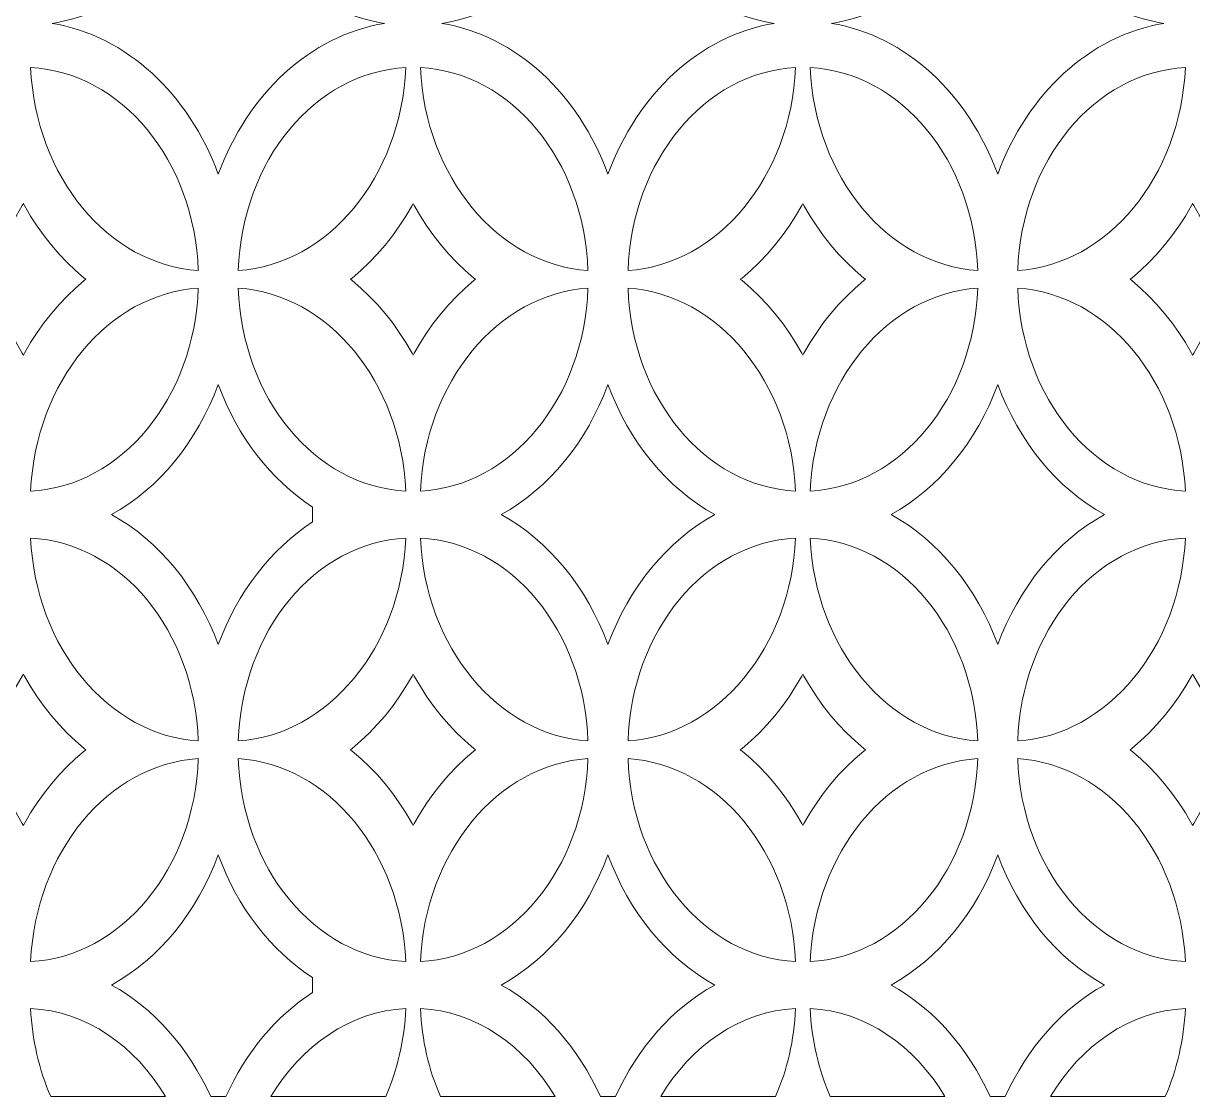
# Model space of a CAD drawing. Header units: millimetres. Extents: x -1200 to 1200, y -590 to 590.
# Drawn here: x -31 to 612, y -590 to 0 of the extents above; entities that cross this region are included whole.
import ezdxf

# ---------------------------------------------------------------- set-up
doc = ezdxf.new("R2010")
doc.units = ezdxf.units.MM
doc.header["$MEASUREMENT"] = 0
doc.layers.add('Layer 1', color=7, linetype='Continuous')

msp = doc.modelspace()

# ---------------------------------------------------------------- linework, layer by layer
at = {"layer": 'Layer 1', "color": 250, "lineweight": 20}
for points, knots in [([(76.4762, 82.8927), (92.7131, 38.8573), (126.9212, 6.6528), (167.8166, -0.0266), (126.9212, -6.706), (92.7088, -38.9105), (76.4762, -82.9459), (60.2478, -38.9105), (26.0312, -6.706), (-14.8599, -0.0266), (26.0312, 6.6528), (60.2478, 38.8573), (76.4762, 82.8927)], [0, 0, 0, 0, 0.25, 0.25, 0.25, 0.5, 0.5, 0.5, 0.75, 0.75, 0.75, 1, 1, 1, 1]), ([(290.7869, 82.8927), (307.0237, 38.8573), (341.2318, 6.6528), (382.1272, -0.0266), (341.2318, -6.706), (307.0194, -38.9105), (290.7869, -82.9459), (274.5584, -38.9105), (240.3419, -6.706), (199.4507, -0.0266), (240.3419, 6.6528), (274.5584, 38.8573), (290.7869, 82.8927)], [0, 0, 0, 0, 0.25, 0.25, 0.25, 0.5, 0.5, 0.5, 0.75, 0.75, 0.75, 1, 1, 1, 1]), ([(505.106, 82.8927), (521.3386, 38.8573), (555.5552, 6.6528), (596.4421, -0.0266), (555.551, -6.706), (521.3386, -38.9105), (505.106, -82.9459), (488.8733, -38.9105), (454.661, -6.706), (413.7698, -0.0266), (454.661, 6.6528), (488.8733, 38.8573), (505.106, 82.8927)], [0, 0, 0, 0, 0.25, 0.25, 0.25, 0.5, 0.5, 0.5, 0.75, 0.75, 0.75, 1, 1, 1, 1]), ([(-26.6909, -24.3336), (23.2749, -26.8009), (63.4239, -75.3993), (65.4679, -135.8957), (15.8201, -132.5922), (-23.9643, -84.4325), (-26.6909, -24.3336)], [0, 0, 0, 0, 0.5, 0.5, 0.5, 1, 1, 1, 1]), ([(179.6391, -24.3336), (176.9125, -84.4325), (137.1281, -132.5922), (87.4845, -135.8957), (89.5242, -75.3993), (129.6733, -26.8009), (179.6391, -24.3336)], [0, 0, 0, 0, 0.5, 0.5, 0.5, 1, 1, 1, 1]), ([(187.6282, -24.3336), (237.5898, -26.8009), (277.7388, -75.3993), (279.7785, -135.8957), (230.1307, -132.5922), (190.3421, -84.4325), (187.6282, -24.3336)], [0, 0, 0, 0, 0.5, 0.5, 0.5, 1, 1, 1, 1]), ([(301.8037, -135.8957), (303.8391, -75.3993), (343.9924, -26.8009), (393.954, -24.3336), (391.2401, -84.4325), (351.4472, -132.5922), (301.8037, -135.8957)], [0, 0, 0, 0, 0.5, 0.5, 0.5, 1, 1, 1, 1]), ([(401.943, -24.3336), (451.9046, -26.8009), (492.0537, -75.3993), (494.0976, -135.8957), (444.4498, -132.5922), (404.6612, -84.4325), (401.943, -24.3336)], [0, 0, 0, 0, 0.5, 0.5, 0.5, 1, 1, 1, 1]), ([(516.1186, -135.8957), (518.1582, -75.3993), (558.3073, -26.8009), (608.2773, -24.3336), (605.5549, -84.4325), (565.7663, -132.5922), (516.1186, -135.8957)], [0, 0, 0, 0, 0.5, 0.5, 0.5, 1, 1, 1, 1]), ([(2.7805, -139.9994), (2.7805, -139.9994), (3.7049, -140.7221), (3.7049, -140.7221), (3.7049, -140.7221), (2.7805, -141.4395), (2.7805, -141.4395), (2.7805, -141.4395), (-1.9901, -145.5483), (-1.9901, -145.5483), (-1.9901, -145.5483), (-6.5867, -149.9256), (-6.5867, -149.9256), (-6.5867, -149.9256), (-11.0053, -154.5557), (-11.0053, -154.5557), (-11.0053, -154.5557), (-15.2289, -159.4285), (-15.2289, -159.4285), (-15.2289, -159.4285), (-19.2574, -164.5438), (-19.2574, -164.5438), (-19.2574, -164.5438), (-23.078, -169.8914), (-23.078, -169.8914), (-23.078, -169.8914), (-26.6909, -175.4507), (-26.6909, -175.4507), (-26.6909, -175.4507), (-30.0876, -181.2319), (-30.0876, -181.2319), (-30.0876, -181.2319), (-30.6812, -182.3572), (-30.6812, -182.3572), (-30.6812, -182.3572), (-31.2749, -181.2319), (-31.2749, -181.2319), (-31.2749, -181.2319), (-34.6715, -175.4507), (-34.6715, -175.4507), (-34.6715, -175.4507), (-38.2802, -169.8914), (-38.2802, -169.8914), (-38.2802, -169.8914), (-42.1051, -164.5438), (-42.1051, -164.5438), (-42.1051, -164.5438), (-46.1336, -159.4285), (-46.1336, -159.4285), (-46.1336, -159.4285), (-50.3614, -154.5505), (-50.3614, -154.5505), (-50.3614, -154.5505), (-54.7757, -149.9256), (-54.7757, -149.9256), (-54.7757, -149.9256), (-59.3725, -145.5483), (-59.3725, -145.5483), (-59.3725, -145.5483), (-64.1473, -141.4395), (-64.1473, -141.4395), (-64.1473, -141.4395), (-65.0717, -140.7221), (-65.0717, -140.7221), (-65.0717, -140.7221), (-64.1473, -139.9994), (-64.1473, -139.9994), (-64.1473, -139.9994), (-59.3725, -135.8957), (-59.3725, -135.8957), (-59.3725, -135.8957), (-54.7757, -131.5237), (-54.7757, -131.5237), (-54.7757, -131.5237), (-50.3614, -126.8987), (-50.3614, -126.8987), (-50.3614, -126.8987), (-46.1336, -122.0156), (-46.1336, -122.0156), (-46.1336, -122.0156), (-42.1051, -116.8951), (-42.1051, -116.8951), (-42.1051, -116.8951), (-38.2802, -111.5526), (-38.2802, -111.5526), (-38.2802, -111.5526), (-34.6715, -105.9882), (-34.6715, -105.9882), (-34.6715, -105.9882), (-31.2749, -100.2122), (-31.2749, -100.2122), (-31.2749, -100.2122), (-30.6812, -99.0972), (-30.6812, -99.0972), (-30.6812, -99.0972), (-30.0876, -100.2122), (-30.0876, -100.2122), (-30.0876, -100.2122), (-26.6909, -105.9882), (-26.6909, -105.9882), (-26.6909, -105.9882), (-23.0823, -111.5526), (-23.0823, -111.5526), (-23.0823, -111.5526), (-19.2574, -116.9003), (-19.2574, -116.9003), (-19.2574, -116.9003), (-15.2289, -122.0156), (-15.2289, -122.0156), (-15.2289, -122.0156), (-11.0053, -126.8936), (-11.0053, -126.8936), (-11.0053, -126.8936), (-6.5867, -131.5237), (-6.5867, -131.5237), (-6.5867, -131.5237), (-1.9901, -135.8957), (-1.9901, -135.8957), (-1.9901, -135.8957), (2.7805, -139.9994), (2.7805, -139.9994)], [0, 0, 0, 0, 0.025, 0.025, 0.025, 0.05, 0.05, 0.05, 0.075, 0.075, 0.075, 0.1, 0.1, 0.1, 0.125, 0.125, 0.125, 0.15, 0.15, 0.15, 0.175, 0.175, 0.175, 0.2, 0.2, 0.2, 0.225, 0.225, 0.225, 0.25, 0.25, 0.25, 0.275, 0.275, 0.275, 0.3, 0.3, 0.3, 0.325, 0.325, 0.325, 0.35, 0.35, 0.35, 0.375, 0.375, 0.375, 0.4, 0.4, 0.4, 0.425, 0.425, 0.425, 0.45, 0.45, 0.45, 0.475, 0.475, 0.475, 0.5, 0.5, 0.5, 0.525, 0.525, 0.525, 0.55, 0.55, 0.55, 0.575, 0.575, 0.575, 0.6, 0.6, 0.6, 0.625, 0.625, 0.625, 0.65, 0.65, 0.65, 0.675, 0.675, 0.675, 0.7, 0.7, 0.7, 0.725, 0.725, 0.725, 0.75, 0.75, 0.75, 0.775, 0.775, 0.775, 0.8, 0.8, 0.8, 0.825, 0.825, 0.825, 0.85, 0.85, 0.85, 0.875, 0.875, 0.875, 0.9, 0.9, 0.9, 0.925, 0.925, 0.925, 0.95, 0.95, 0.95, 0.975, 0.975, 0.975, 1, 1, 1, 1]), ([(217.0954, -139.9994), (217.0954, -139.9994), (218.0156, -140.7221), (218.0156, -140.7221), (218.0156, -140.7221), (217.0954, -141.4395), (217.0954, -141.4395), (217.0954, -141.4395), (212.3206, -145.5483), (212.3206, -145.5483), (212.3206, -145.5483), (207.7197, -149.9256), (207.7197, -149.9256), (207.7197, -149.9256), (203.3096, -154.5557), (203.3096, -154.5557), (203.3096, -154.5557), (199.0818, -159.4285), (199.0818, -159.4285), (199.0818, -159.4285), (195.0533, -164.5438), (195.0533, -164.5438), (195.0533, -164.5438), (191.2284, -169.8914), (191.2284, -169.8914), (191.2284, -169.8914), (187.6197, -175.4507), (187.6197, -175.4507), (187.6197, -175.4507), (184.2231, -181.2319), (184.2231, -181.2319), (184.2231, -181.2319), (183.6336, -182.3572), (183.6336, -182.3572), (183.6336, -182.3572), (183.0399, -181.2319), (183.0399, -181.2319), (183.0399, -181.2319), (179.6433, -175.4507), (179.6433, -175.4507), (179.6433, -175.4507), (176.0262, -169.8914), (176.0262, -169.8914), (176.0262, -169.8914), (172.2055, -164.5438), (172.2055, -164.5438), (172.2055, -164.5438), (168.177, -159.4285), (168.177, -159.4285), (168.177, -159.4285), (163.9535, -154.5505), (163.9535, -154.5505), (163.9535, -154.5505), (159.5349, -149.9256), (159.5349, -149.9256), (159.5349, -149.9256), (154.9339, -145.5483), (154.9339, -145.5483), (154.9339, -145.5483), (150.1676, -141.4395), (150.1676, -141.4395), (150.1676, -141.4395), (149.2432, -140.7221), (149.2432, -140.7221), (149.2432, -140.7221), (150.1676, -139.9994), (150.1676, -139.9994), (150.1676, -139.9994), (154.9339, -135.8957), (154.9339, -135.8957), (154.9339, -135.8957), (159.5349, -131.5237), (159.5349, -131.5237), (159.5349, -131.5237), (163.9492, -126.8987), (163.9492, -126.8987), (163.9492, -126.8987), (168.177, -122.0156), (168.177, -122.0156), (168.177, -122.0156), (172.2055, -116.8951), (172.2055, -116.8951), (172.2055, -116.8951), (176.0262, -111.5526), (176.0262, -111.5526), (176.0262, -111.5526), (179.6433, -105.9882), (179.6433, -105.9882), (179.6433, -105.9882), (183.0399, -100.2122), (183.0399, -100.2122), (183.0399, -100.2122), (183.6336, -99.0972), (183.6336, -99.0972), (183.6336, -99.0972), (184.2231, -100.2122), (184.2231, -100.2122), (184.2231, -100.2122), (187.6197, -105.9882), (187.6197, -105.9882), (187.6197, -105.9882), (191.2284, -111.5526), (191.2284, -111.5526), (191.2284, -111.5526), (195.0533, -116.9003), (195.0533, -116.9003), (195.0533, -116.9003), (199.0818, -122.0156), (199.0818, -122.0156), (199.0818, -122.0156), (203.3096, -126.8936), (203.3096, -126.8936), (203.3096, -126.8936), (207.7197, -131.5237), (207.7197, -131.5237), (207.7197, -131.5237), (212.3206, -135.8957), (212.3206, -135.8957), (212.3206, -135.8957), (217.0954, -139.9994), (217.0954, -139.9994)], [0, 0, 0, 0, 0.025, 0.025, 0.025, 0.05, 0.05, 0.05, 0.075, 0.075, 0.075, 0.1, 0.1, 0.1, 0.125, 0.125, 0.125, 0.15, 0.15, 0.15, 0.175, 0.175, 0.175, 0.2, 0.2, 0.2, 0.225, 0.225, 0.225, 0.25, 0.25, 0.25, 0.275, 0.275, 0.275, 0.3, 0.3, 0.3, 0.325, 0.325, 0.325, 0.35, 0.35, 0.35, 0.375, 0.375, 0.375, 0.4, 0.4, 0.4, 0.425, 0.425, 0.425, 0.45, 0.45, 0.45, 0.475, 0.475, 0.475, 0.5, 0.5, 0.5, 0.525, 0.525, 0.525, 0.55, 0.55, 0.55, 0.575, 0.575, 0.575, 0.6, 0.6, 0.6, 0.625, 0.625, 0.625, 0.65, 0.65, 0.65, 0.675, 0.675, 0.675, 0.7, 0.7, 0.7, 0.725, 0.725, 0.725, 0.75, 0.75, 0.75, 0.775, 0.775, 0.775, 0.8, 0.8, 0.8, 0.825, 0.825, 0.825, 0.85, 0.85, 0.85, 0.875, 0.875, 0.875, 0.9, 0.9, 0.9, 0.925, 0.925, 0.925, 0.95, 0.95, 0.95, 0.975, 0.975, 0.975, 1, 1, 1, 1]), ([(431.4103, -139.9994), (431.4103, -139.9994), (432.3347, -140.7221), (432.3347, -140.7221), (432.3347, -140.7221), (431.4103, -141.4395), (431.4103, -141.4395), (431.4103, -141.4395), (426.6398, -145.5483), (426.6398, -145.5483), (426.6398, -145.5483), (422.043, -149.9256), (422.043, -149.9256), (422.043, -149.9256), (417.6287, -154.5557), (417.6287, -154.5557), (417.6287, -154.5557), (413.4009, -159.4285), (413.4009, -159.4285), (413.4009, -159.4285), (409.3682, -164.5438), (409.3682, -164.5438), (409.3682, -164.5438), (405.5475, -169.8914), (405.5475, -169.8914), (405.5475, -169.8914), (401.9388, -175.4507), (401.9388, -175.4507), (401.9388, -175.4507), (398.5422, -181.2319), (398.5422, -181.2319), (398.5422, -181.2319), (397.9485, -182.3572), (397.9485, -182.3572), (397.9485, -182.3572), (397.3549, -181.2319), (397.3549, -181.2319), (397.3549, -181.2319), (393.9582, -175.4507), (393.9582, -175.4507), (393.9582, -175.4507), (390.3538, -169.8914), (390.3538, -169.8914), (390.3538, -169.8914), (386.5203, -164.5438), (386.5203, -164.5438), (386.5203, -164.5438), (382.4919, -159.4285), (382.4919, -159.4285), (382.4919, -159.4285), (378.2726, -154.5505), (378.2726, -154.5505), (378.2726, -154.5505), (373.854, -149.9256), (373.854, -149.9256), (373.854, -149.9256), (369.2573, -145.5483), (369.2573, -145.5483), (369.2573, -145.5483), (364.4867, -141.4395), (364.4867, -141.4395), (364.4867, -141.4395), (363.558, -140.7221), (363.558, -140.7221), (363.558, -140.7221), (364.4867, -139.9994), (364.4867, -139.9994), (364.4867, -139.9994), (369.2573, -135.8957), (369.2573, -135.8957), (369.2573, -135.8957), (373.854, -131.5237), (373.854, -131.5237), (373.854, -131.5237), (378.2726, -126.8987), (378.2726, -126.8987), (378.2726, -126.8987), (382.4919, -122.0156), (382.4919, -122.0156), (382.4919, -122.0156), (386.5203, -116.8951), (386.5203, -116.8951), (386.5203, -116.8951), (390.3538, -111.5526), (390.3538, -111.5526), (390.3538, -111.5526), (393.9582, -105.9882), (393.9582, -105.9882), (393.9582, -105.9882), (397.3549, -100.2122), (397.3549, -100.2122), (397.3549, -100.2122), (397.9485, -99.0972), (397.9485, -99.0972), (397.9485, -99.0972), (398.5422, -100.2122), (398.5422, -100.2122), (398.5422, -100.2122), (401.9388, -105.9882), (401.9388, -105.9882), (401.9388, -105.9882), (405.5475, -111.5526), (405.5475, -111.5526), (405.5475, -111.5526), (409.3682, -116.9003), (409.3682, -116.9003), (409.3682, -116.9003), (413.4009, -122.0156), (413.4009, -122.0156), (413.4009, -122.0156), (417.6287, -126.8936), (417.6287, -126.8936), (417.6287, -126.8936), (422.043, -131.5237), (422.043, -131.5237), (422.043, -131.5237), (426.6398, -135.8957), (426.6398, -135.8957), (426.6398, -135.8957), (431.4103, -139.9994), (431.4103, -139.9994)], [0, 0, 0, 0, 0.025, 0.025, 0.025, 0.05, 0.05, 0.05, 0.075, 0.075, 0.075, 0.1, 0.1, 0.1, 0.125, 0.125, 0.125, 0.15, 0.15, 0.15, 0.175, 0.175, 0.175, 0.2, 0.2, 0.2, 0.225, 0.225, 0.225, 0.25, 0.25, 0.25, 0.275, 0.275, 0.275, 0.3, 0.3, 0.3, 0.325, 0.325, 0.325, 0.35, 0.35, 0.35, 0.375, 0.375, 0.375, 0.4, 0.4, 0.4, 0.425, 0.425, 0.425, 0.45, 0.45, 0.45, 0.475, 0.475, 0.475, 0.5, 0.5, 0.5, 0.525, 0.525, 0.525, 0.55, 0.55, 0.55, 0.575, 0.575, 0.575, 0.6, 0.6, 0.6, 0.625, 0.625, 0.625, 0.65, 0.65, 0.65, 0.675, 0.675, 0.675, 0.7, 0.7, 0.7, 0.725, 0.725, 0.725, 0.75, 0.75, 0.75, 0.775, 0.775, 0.775, 0.8, 0.8, 0.8, 0.825, 0.825, 0.825, 0.85, 0.85, 0.85, 0.875, 0.875, 0.875, 0.9, 0.9, 0.9, 0.925, 0.925, 0.925, 0.95, 0.95, 0.95, 0.975, 0.975, 0.975, 1, 1, 1, 1]), ([(645.7337, -139.9994), (645.7337, -139.9994), (646.6539, -140.7221), (646.6539, -140.7221), (646.6539, -140.7221), (645.7337, -141.4395), (645.7337, -141.4395), (645.7337, -141.4395), (640.9546, -145.5483), (640.9546, -145.5483), (640.9546, -145.5483), (636.3579, -149.9256), (636.3579, -149.9256), (636.3579, -149.9256), (631.9436, -154.5557), (631.9436, -154.5557), (631.9436, -154.5557), (627.7158, -159.4285), (627.7158, -159.4285), (627.7158, -159.4285), (623.6916, -164.5438), (623.6916, -164.5438), (623.6916, -164.5438), (619.8666, -169.8914), (619.8666, -169.8914), (619.8666, -169.8914), (616.2537, -175.4507), (616.2537, -175.4507), (616.2537, -175.4507), (612.857, -181.2319), (612.857, -181.2319), (612.857, -181.2319), (612.2634, -182.3572), (612.2634, -182.3572), (612.2634, -182.3572), (611.674, -181.2319), (611.674, -181.2319), (611.674, -181.2319), (608.2773, -175.4507), (608.2773, -175.4507), (608.2773, -175.4507), (604.6644, -169.8914), (604.6644, -169.8914), (604.6644, -169.8914), (600.8395, -164.5438), (600.8395, -164.5438), (600.8395, -164.5438), (596.811, -159.4285), (596.811, -159.4285), (596.811, -159.4285), (592.5832, -154.5505), (592.5832, -154.5505), (592.5832, -154.5505), (588.1731, -149.9256), (588.1731, -149.9256), (588.1731, -149.9256), (583.5722, -145.5483), (583.5722, -145.5483), (583.5722, -145.5483), (578.8016, -141.4395), (578.8016, -141.4395), (578.8016, -141.4395), (577.8772, -140.7221), (577.8772, -140.7221), (577.8772, -140.7221), (578.8016, -139.9994), (578.8016, -139.9994), (578.8016, -139.9994), (583.5722, -135.8957), (583.5722, -135.8957), (583.5722, -135.8957), (588.1731, -131.5237), (588.1731, -131.5237), (588.1731, -131.5237), (592.5832, -126.8987), (592.5832, -126.8987), (592.5832, -126.8987), (596.811, -122.0156), (596.811, -122.0156), (596.811, -122.0156), (600.8395, -116.8951), (600.8395, -116.8951), (600.8395, -116.8951), (604.6644, -111.5526), (604.6644, -111.5526), (604.6644, -111.5526), (608.2773, -105.9882), (608.2773, -105.9882), (608.2773, -105.9882), (611.674, -100.2122), (611.674, -100.2122), (611.674, -100.2122), (612.2634, -99.0972), (612.2634, -99.0972), (612.2634, -99.0972), (612.857, -100.2122), (612.857, -100.2122), (612.857, -100.2122), (616.2537, -105.9882), (616.2537, -105.9882), (616.2537, -105.9882), (619.8666, -111.5526), (619.8666, -111.5526), (619.8666, -111.5526), (623.6916, -116.9003), (623.6916, -116.9003), (623.6916, -116.9003), (627.7158, -122.0156), (627.7158, -122.0156), (627.7158, -122.0156), (631.9436, -126.8936), (631.9436, -126.8936), (631.9436, -126.8936), (636.3579, -131.5237), (636.3579, -131.5237), (636.3579, -131.5237), (640.9546, -135.8957), (640.9546, -135.8957), (640.9546, -135.8957), (645.7337, -139.9994), (645.7337, -139.9994)], [0, 0, 0, 0, 0.025, 0.025, 0.025, 0.05, 0.05, 0.05, 0.075, 0.075, 0.075, 0.1, 0.1, 0.1, 0.125, 0.125, 0.125, 0.15, 0.15, 0.15, 0.175, 0.175, 0.175, 0.2, 0.2, 0.2, 0.225, 0.225, 0.225, 0.25, 0.25, 0.25, 0.275, 0.275, 0.275, 0.3, 0.3, 0.3, 0.325, 0.325, 0.325, 0.35, 0.35, 0.35, 0.375, 0.375, 0.375, 0.4, 0.4, 0.4, 0.425, 0.425, 0.425, 0.45, 0.45, 0.45, 0.475, 0.475, 0.475, 0.5, 0.5, 0.5, 0.525, 0.525, 0.525, 0.55, 0.55, 0.55, 0.575, 0.575, 0.575, 0.6, 0.6, 0.6, 0.625, 0.625, 0.625, 0.65, 0.65, 0.65, 0.675, 0.675, 0.675, 0.7, 0.7, 0.7, 0.725, 0.725, 0.725, 0.75, 0.75, 0.75, 0.775, 0.775, 0.775, 0.8, 0.8, 0.8, 0.825, 0.825, 0.825, 0.85, 0.85, 0.85, 0.875, 0.875, 0.875, 0.9, 0.9, 0.9, 0.925, 0.925, 0.925, 0.95, 0.95, 0.95, 0.975, 0.975, 0.975, 1, 1, 1, 1]), ([(65.4679, -145.5586), (63.4239, -206.0447), (23.2749, -254.6432), (-26.6909, -257.1105), (-23.9643, -197.0116), (15.8201, -148.8468), (65.4679, -145.5586)], [0, 0, 0, 0, 0.5, 0.5, 0.5, 1, 1, 1, 1]), ([(87.4845, -145.5586), (137.1281, -148.8468), (176.9125, -197.0116), (179.6391, -257.1105), (129.6733, -254.6432), (89.5242, -206.0447), (87.4845, -145.5586)], [0, 0, 0, 0, 0.5, 0.5, 0.5, 1, 1, 1, 1]), ([(279.7785, -145.5586), (277.7388, -206.0447), (237.5898, -254.6432), (187.6282, -257.1105), (190.3421, -197.0116), (230.1307, -148.8468), (279.7785, -145.5586)], [0, 0, 0, 0, 0.5, 0.5, 0.5, 1, 1, 1, 1]), ([(301.8037, -145.5586), (351.4472, -148.8468), (391.2401, -197.0116), (393.954, -257.1105), (343.9924, -254.6432), (303.8391, -206.0447), (301.8037, -145.5586)], [0, 0, 0, 0, 0.5, 0.5, 0.5, 1, 1, 1, 1]), ([(494.0976, -145.5586), (492.0537, -206.0447), (451.9046, -254.6432), (401.943, -257.1105), (404.6612, -197.0116), (444.4498, -148.8468), (494.0976, -145.5586)], [0, 0, 0, 0, 0.5, 0.5, 0.5, 1, 1, 1, 1]), ([(516.1186, -145.5586), (565.7663, -148.8468), (605.5549, -197.0116), (608.2773, -257.1105), (558.3073, -254.6432), (518.1582, -206.0447), (516.1186, -145.5586)], [0, 0, 0, 0, 0.5, 0.5, 0.5, 1, 1, 1, 1]), ([(128.3672, -265.9733), (128.3672, -265.9733), (128.3672, -274.1084), (128.3672, -274.1084), (105.4685, -288.9537), (87.1156, -312.7187), (76.4762, -341.5681), (64.8063, -309.921), (43.8456, -284.3803), (17.8004, -270.0409), (43.8456, -255.6962), (64.8063, -230.171), (76.4762, -198.5137), (87.1156, -227.3733), (105.4685, -251.1332), (128.3672, -265.9733)], [0, 0, 0, 0, 0.2, 0.2, 0.2, 0.4, 0.4, 0.4, 0.6, 0.6, 0.6, 0.8, 0.8, 0.8, 1, 1, 1, 1]), ([(290.7869, -198.5137), (302.4609, -230.171), (323.4175, -255.6962), (349.4626, -270.0409), (323.4175, -284.3803), (302.4609, -309.921), (290.7869, -341.5681), (279.1212, -309.921), (258.1647, -284.3803), (232.1111, -270.0409), (258.1647, -255.6962), (279.1212, -230.171), (290.7869, -198.5137)], [0, 0, 0, 0, 0.25, 0.25, 0.25, 0.5, 0.5, 0.5, 0.75, 0.75, 0.75, 1, 1, 1, 1]), ([(505.106, -198.5137), (516.7758, -230.171), (537.7324, -255.6962), (563.786, -270.0409), (537.7324, -284.3803), (516.7758, -309.921), (505.106, -341.5681), (493.4403, -309.921), (472.4796, -284.3803), (446.4302, -270.0409), (472.4796, -255.6962), (493.4403, -230.171), (505.106, -198.5137)], [0, 0, 0, 0, 0.25, 0.25, 0.25, 0.5, 0.5, 0.5, 0.75, 0.75, 0.75, 1, 1, 1, 1]), ([(-26.6909, -282.966), (23.2749, -285.4386), (63.4239, -334.037), (65.4679, -394.5282), (15.8201, -391.2298), (-23.9643, -343.065), (-26.6909, -282.966)], [0, 0, 0, 0, 0.5, 0.5, 0.5, 1, 1, 1, 1]), ([(87.4845, -394.5282), (89.5242, -334.0422), (129.6733, -285.4386), (179.6391, -282.966), (176.9125, -343.065), (137.1281, -391.2298), (87.4845, -394.5282)], [0, 0, 0, 0, 0.5, 0.5, 0.5, 1, 1, 1, 1]), ([(187.6282, -282.966), (237.5898, -285.4386), (277.7388, -334.037), (279.7785, -394.5282), (230.1307, -391.2298), (190.3421, -343.065), (187.6282, -282.966)], [0, 0, 0, 0, 0.5, 0.5, 0.5, 1, 1, 1, 1]), ([(301.8037, -394.5282), (303.8391, -334.0422), (343.9924, -285.4386), (393.954, -282.966), (391.2401, -343.065), (351.4472, -391.2298), (301.8037, -394.5282)], [0, 0, 0, 0, 0.5, 0.5, 0.5, 1, 1, 1, 1]), ([(401.943, -282.966), (451.9046, -285.4386), (492.0537, -334.037), (494.0976, -394.5282), (444.4498, -391.2298), (404.6612, -343.065), (401.943, -282.966)], [0, 0, 0, 0, 0.5, 0.5, 0.5, 1, 1, 1, 1]), ([(516.1186, -394.5282), (518.1582, -334.0422), (558.3073, -285.4386), (608.2773, -282.966), (605.5549, -343.065), (565.7663, -391.2298), (516.1186, -394.5282)], [0, 0, 0, 0, 0.5, 0.5, 0.5, 1, 1, 1, 1]), ([(2.7805, -398.6422), (2.7805, -398.6422), (3.7049, -399.3597), (3.7049, -399.3597), (3.7049, -399.3597), (2.7805, -400.072), (2.7805, -400.072), (2.7805, -400.072), (-1.9901, -404.1808), (-1.9901, -404.1808), (-1.9901, -404.1808), (-6.5867, -408.558), (-6.5867, -408.558), (-6.5867, -408.558), (-11.0053, -413.1881), (-11.0053, -413.1881), (-11.0053, -413.1881), (-15.2289, -418.0661), (-15.2289, -418.0661), (-15.2289, -418.0661), (-19.2574, -423.1814), (-19.2574, -423.1814), (-19.2574, -423.1814), (-23.078, -428.5239), (-23.078, -428.5239), (-23.078, -428.5239), (-26.6909, -434.0883), (-26.6909, -434.0883), (-26.6909, -434.0883), (-30.0876, -439.8695), (-30.0876, -439.8695), (-30.0876, -439.8695), (-30.6812, -440.9845), (-30.6812, -440.9845), (-30.6812, -440.9845), (-31.2749, -439.8695), (-31.2749, -439.8695), (-31.2749, -439.8695), (-34.6715, -434.0883), (-34.6715, -434.0883), (-34.6715, -434.0883), (-38.2802, -428.5239), (-38.2802, -428.5239), (-38.2802, -428.5239), (-42.1051, -423.1814), (-42.1051, -423.1814), (-42.1051, -423.1814), (-46.1336, -418.0661), (-46.1336, -418.0661), (-46.1336, -418.0661), (-50.3614, -413.1881), (-50.3614, -413.1881), (-50.3614, -413.1881), (-54.7757, -408.558), (-54.7757, -408.558), (-54.7757, -408.558), (-59.3725, -404.1808), (-59.3725, -404.1808), (-59.3725, -404.1808), (-64.1473, -400.072), (-64.1473, -400.072), (-64.1473, -400.072), (-65.0717, -399.3597), (-65.0717, -399.3597), (-65.0717, -399.3597), (-64.1473, -398.6422), (-64.1473, -398.6422), (-64.1473, -398.6422), (-59.3725, -394.5282), (-59.3725, -394.5282), (-59.3725, -394.5282), (-54.7757, -390.1613), (-54.7757, -390.1613), (-54.7757, -390.1613), (-50.3614, -385.5312), (-50.3614, -385.5312), (-50.3614, -385.5312), (-46.1336, -380.6481), (-46.1336, -380.6481), (-46.1336, -380.6481), (-42.1051, -375.5379), (-42.1051, -375.5379), (-42.1051, -375.5379), (-38.2802, -370.1903), (-38.2802, -370.1903), (-38.2802, -370.1903), (-34.6715, -364.6258), (-34.6715, -364.6258), (-34.6715, -364.6258), (-31.2749, -358.8498), (-31.2749, -358.8498), (-31.2749, -358.8498), (-30.6812, -357.7297), (-30.6812, -357.7297), (-30.6812, -357.7297), (-30.0876, -358.8498), (-30.0876, -358.8498), (-30.0876, -358.8498), (-26.6909, -364.6207), (-26.6909, -364.6207), (-26.6909, -364.6207), (-23.0823, -370.1903), (-23.0823, -370.1903), (-23.0823, -370.1903), (-19.2574, -375.5379), (-19.2574, -375.5379), (-19.2574, -375.5379), (-15.2289, -380.6481), (-15.2289, -380.6481), (-15.2289, -380.6481), (-11.0053, -385.526), (-11.0053, -385.526), (-11.0053, -385.526), (-6.5867, -390.1562), (-6.5867, -390.1562), (-6.5867, -390.1562), (-1.9901, -394.5282), (-1.9901, -394.5282), (-1.9901, -394.5282), (2.7805, -398.6422), (2.7805, -398.6422)], [0, 0, 0, 0, 0.025, 0.025, 0.025, 0.05, 0.05, 0.05, 0.075, 0.075, 0.075, 0.1, 0.1, 0.1, 0.125, 0.125, 0.125, 0.15, 0.15, 0.15, 0.175, 0.175, 0.175, 0.2, 0.2, 0.2, 0.225, 0.225, 0.225, 0.25, 0.25, 0.25, 0.275, 0.275, 0.275, 0.3, 0.3, 0.3, 0.325, 0.325, 0.325, 0.35, 0.35, 0.35, 0.375, 0.375, 0.375, 0.4, 0.4, 0.4, 0.425, 0.425, 0.425, 0.45, 0.45, 0.45, 0.475, 0.475, 0.475, 0.5, 0.5, 0.5, 0.525, 0.525, 0.525, 0.55, 0.55, 0.55, 0.575, 0.575, 0.575, 0.6, 0.6, 0.6, 0.625, 0.625, 0.625, 0.65, 0.65, 0.65, 0.675, 0.675, 0.675, 0.7, 0.7, 0.7, 0.725, 0.725, 0.725, 0.75, 0.75, 0.75, 0.775, 0.775, 0.775, 0.8, 0.8, 0.8, 0.825, 0.825, 0.825, 0.85, 0.85, 0.85, 0.875, 0.875, 0.875, 0.9, 0.9, 0.9, 0.925, 0.925, 0.925, 0.95, 0.95, 0.95, 0.975, 0.975, 0.975, 1, 1, 1, 1]), ([(217.0954, -398.6422), (217.0954, -398.6422), (218.0156, -399.3597), (218.0156, -399.3597), (218.0156, -399.3597), (217.0954, -400.072), (217.0954, -400.072), (217.0954, -400.072), (212.3206, -404.1808), (212.3206, -404.1808), (212.3206, -404.1808), (207.7197, -408.558), (207.7197, -408.558), (207.7197, -408.558), (203.3096, -413.1881), (203.3096, -413.1881), (203.3096, -413.1881), (199.0818, -418.0661), (199.0818, -418.0661), (199.0818, -418.0661), (195.0533, -423.1814), (195.0533, -423.1814), (195.0533, -423.1814), (191.2284, -428.5239), (191.2284, -428.5239), (191.2284, -428.5239), (187.6197, -434.0883), (187.6197, -434.0883), (187.6197, -434.0883), (184.2231, -439.8695), (184.2231, -439.8695), (184.2231, -439.8695), (183.6336, -440.9845), (183.6336, -440.9845), (183.6336, -440.9845), (183.0399, -439.8695), (183.0399, -439.8695), (183.0399, -439.8695), (179.6433, -434.0883), (179.6433, -434.0883), (179.6433, -434.0883), (176.0262, -428.5239), (176.0262, -428.5239), (176.0262, -428.5239), (172.2055, -423.1814), (172.2055, -423.1814), (172.2055, -423.1814), (168.177, -418.0661), (168.177, -418.0661), (168.177, -418.0661), (163.9535, -413.1881), (163.9535, -413.1881), (163.9535, -413.1881), (159.5349, -408.558), (159.5349, -408.558), (159.5349, -408.558), (154.9339, -404.1808), (154.9339, -404.1808), (154.9339, -404.1808), (150.1676, -400.072), (150.1676, -400.072), (150.1676, -400.072), (149.2432, -399.3597), (149.2432, -399.3597), (149.2432, -399.3597), (150.1676, -398.6422), (150.1676, -398.6422), (150.1676, -398.6422), (154.9339, -394.5282), (154.9339, -394.5282), (154.9339, -394.5282), (159.5349, -390.1613), (159.5349, -390.1613), (159.5349, -390.1613), (163.9492, -385.5312), (163.9492, -385.5312), (163.9492, -385.5312), (168.177, -380.6481), (168.177, -380.6481), (168.177, -380.6481), (172.2055, -375.5379), (172.2055, -375.5379), (172.2055, -375.5379), (176.0262, -370.1903), (176.0262, -370.1903), (176.0262, -370.1903), (179.6433, -364.6258), (179.6433, -364.6258), (179.6433, -364.6258), (183.0399, -358.8498), (183.0399, -358.8498), (183.0399, -358.8498), (183.6336, -357.7297), (183.6336, -357.7297), (183.6336, -357.7297), (184.2231, -358.8498), (184.2231, -358.8498), (184.2231, -358.8498), (187.6197, -364.6207), (187.6197, -364.6207), (187.6197, -364.6207), (191.2284, -370.1903), (191.2284, -370.1903), (191.2284, -370.1903), (195.0533, -375.5379), (195.0533, -375.5379), (195.0533, -375.5379), (199.0818, -380.6481), (199.0818, -380.6481), (199.0818, -380.6481), (203.3096, -385.526), (203.3096, -385.526), (203.3096, -385.526), (207.7197, -390.1562), (207.7197, -390.1562), (207.7197, -390.1562), (212.3206, -394.5282), (212.3206, -394.5282), (212.3206, -394.5282), (217.0954, -398.6422), (217.0954, -398.6422)], [0, 0, 0, 0, 0.025, 0.025, 0.025, 0.05, 0.05, 0.05, 0.075, 0.075, 0.075, 0.1, 0.1, 0.1, 0.125, 0.125, 0.125, 0.15, 0.15, 0.15, 0.175, 0.175, 0.175, 0.2, 0.2, 0.2, 0.225, 0.225, 0.225, 0.25, 0.25, 0.25, 0.275, 0.275, 0.275, 0.3, 0.3, 0.3, 0.325, 0.325, 0.325, 0.35, 0.35, 0.35, 0.375, 0.375, 0.375, 0.4, 0.4, 0.4, 0.425, 0.425, 0.425, 0.45, 0.45, 0.45, 0.475, 0.475, 0.475, 0.5, 0.5, 0.5, 0.525, 0.525, 0.525, 0.55, 0.55, 0.55, 0.575, 0.575, 0.575, 0.6, 0.6, 0.6, 0.625, 0.625, 0.625, 0.65, 0.65, 0.65, 0.675, 0.675, 0.675, 0.7, 0.7, 0.7, 0.725, 0.725, 0.725, 0.75, 0.75, 0.75, 0.775, 0.775, 0.775, 0.8, 0.8, 0.8, 0.825, 0.825, 0.825, 0.85, 0.85, 0.85, 0.875, 0.875, 0.875, 0.9, 0.9, 0.9, 0.925, 0.925, 0.925, 0.95, 0.95, 0.95, 0.975, 0.975, 0.975, 1, 1, 1, 1]), ([(431.4103, -398.6422), (431.4103, -398.6422), (432.3347, -399.3597), (432.3347, -399.3597), (432.3347, -399.3597), (431.4103, -400.072), (431.4103, -400.072), (431.4103, -400.072), (426.6398, -404.1808), (426.6398, -404.1808), (426.6398, -404.1808), (422.043, -408.558), (422.043, -408.558), (422.043, -408.558), (417.6287, -413.1881), (417.6287, -413.1881), (417.6287, -413.1881), (413.4009, -418.0661), (413.4009, -418.0661), (413.4009, -418.0661), (409.3682, -423.1814), (409.3682, -423.1814), (409.3682, -423.1814), (405.5475, -428.5239), (405.5475, -428.5239), (405.5475, -428.5239), (401.9388, -434.0883), (401.9388, -434.0883), (401.9388, -434.0883), (398.5422, -439.8695), (398.5422, -439.8695), (398.5422, -439.8695), (397.9485, -440.9845), (397.9485, -440.9845), (397.9485, -440.9845), (397.3549, -439.8695), (397.3549, -439.8695), (397.3549, -439.8695), (393.9582, -434.0883), (393.9582, -434.0883), (393.9582, -434.0883), (390.3538, -428.5239), (390.3538, -428.5239), (390.3538, -428.5239), (386.5203, -423.1814), (386.5203, -423.1814), (386.5203, -423.1814), (382.4919, -418.0661), (382.4919, -418.0661), (382.4919, -418.0661), (378.2726, -413.1881), (378.2726, -413.1881), (378.2726, -413.1881), (373.854, -408.558), (373.854, -408.558), (373.854, -408.558), (369.2573, -404.1808), (369.2573, -404.1808), (369.2573, -404.1808), (364.4867, -400.072), (364.4867, -400.072), (364.4867, -400.072), (363.558, -399.3597), (363.558, -399.3597), (363.558, -399.3597), (364.4867, -398.6422), (364.4867, -398.6422), (364.4867, -398.6422), (369.2573, -394.5282), (369.2573, -394.5282), (369.2573, -394.5282), (373.854, -390.1613), (373.854, -390.1613), (373.854, -390.1613), (378.2726, -385.5312), (378.2726, -385.5312), (378.2726, -385.5312), (382.4919, -380.6481), (382.4919, -380.6481), (382.4919, -380.6481), (386.5203, -375.5379), (386.5203, -375.5379), (386.5203, -375.5379), (390.3538, -370.1903), (390.3538, -370.1903), (390.3538, -370.1903), (393.9582, -364.6258), (393.9582, -364.6258), (393.9582, -364.6258), (397.3549, -358.8498), (397.3549, -358.8498), (397.3549, -358.8498), (397.9485, -357.7297), (397.9485, -357.7297), (397.9485, -357.7297), (398.5422, -358.8498), (398.5422, -358.8498), (398.5422, -358.8498), (401.9388, -364.6207), (401.9388, -364.6207), (401.9388, -364.6207), (405.5475, -370.1903), (405.5475, -370.1903), (405.5475, -370.1903), (409.3682, -375.5379), (409.3682, -375.5379), (409.3682, -375.5379), (413.4009, -380.6481), (413.4009, -380.6481), (413.4009, -380.6481), (417.6287, -385.526), (417.6287, -385.526), (417.6287, -385.526), (422.043, -390.1562), (422.043, -390.1562), (422.043, -390.1562), (426.6398, -394.5282), (426.6398, -394.5282), (426.6398, -394.5282), (431.4103, -398.6422), (431.4103, -398.6422)], [0, 0, 0, 0, 0.025, 0.025, 0.025, 0.05, 0.05, 0.05, 0.075, 0.075, 0.075, 0.1, 0.1, 0.1, 0.125, 0.125, 0.125, 0.15, 0.15, 0.15, 0.175, 0.175, 0.175, 0.2, 0.2, 0.2, 0.225, 0.225, 0.225, 0.25, 0.25, 0.25, 0.275, 0.275, 0.275, 0.3, 0.3, 0.3, 0.325, 0.325, 0.325, 0.35, 0.35, 0.35, 0.375, 0.375, 0.375, 0.4, 0.4, 0.4, 0.425, 0.425, 0.425, 0.45, 0.45, 0.45, 0.475, 0.475, 0.475, 0.5, 0.5, 0.5, 0.525, 0.525, 0.525, 0.55, 0.55, 0.55, 0.575, 0.575, 0.575, 0.6, 0.6, 0.6, 0.625, 0.625, 0.625, 0.65, 0.65, 0.65, 0.675, 0.675, 0.675, 0.7, 0.7, 0.7, 0.725, 0.725, 0.725, 0.75, 0.75, 0.75, 0.775, 0.775, 0.775, 0.8, 0.8, 0.8, 0.825, 0.825, 0.825, 0.85, 0.85, 0.85, 0.875, 0.875, 0.875, 0.9, 0.9, 0.9, 0.925, 0.925, 0.925, 0.95, 0.95, 0.95, 0.975, 0.975, 0.975, 1, 1, 1, 1]), ([(645.7337, -398.6422), (645.7337, -398.6422), (646.6539, -399.3597), (646.6539, -399.3597), (646.6539, -399.3597), (645.7337, -400.072), (645.7337, -400.072), (645.7337, -400.072), (640.9546, -404.1808), (640.9546, -404.1808), (640.9546, -404.1808), (636.3579, -408.558), (636.3579, -408.558), (636.3579, -408.558), (631.9436, -413.1881), (631.9436, -413.1881), (631.9436, -413.1881), (627.7158, -418.0661), (627.7158, -418.0661), (627.7158, -418.0661), (623.6916, -423.1814), (623.6916, -423.1814), (623.6916, -423.1814), (619.8666, -428.5239), (619.8666, -428.5239), (619.8666, -428.5239), (616.2537, -434.0883), (616.2537, -434.0883), (616.2537, -434.0883), (612.857, -439.8695), (612.857, -439.8695), (612.857, -439.8695), (612.2634, -440.9845), (612.2634, -440.9845), (612.2634, -440.9845), (611.674, -439.8695), (611.674, -439.8695), (611.674, -439.8695), (608.2773, -434.0883), (608.2773, -434.0883), (608.2773, -434.0883), (604.6644, -428.5239), (604.6644, -428.5239), (604.6644, -428.5239), (600.8395, -423.1814), (600.8395, -423.1814), (600.8395, -423.1814), (596.811, -418.0661), (596.811, -418.0661), (596.811, -418.0661), (592.5832, -413.1881), (592.5832, -413.1881), (592.5832, -413.1881), (588.1731, -408.558), (588.1731, -408.558), (588.1731, -408.558), (583.5722, -404.1808), (583.5722, -404.1808), (583.5722, -404.1808), (578.8016, -400.072), (578.8016, -400.072), (578.8016, -400.072), (577.8772, -399.3597), (577.8772, -399.3597), (577.8772, -399.3597), (578.8016, -398.6422), (578.8016, -398.6422), (578.8016, -398.6422), (583.5722, -394.5282), (583.5722, -394.5282), (583.5722, -394.5282), (588.1731, -390.1613), (588.1731, -390.1613), (588.1731, -390.1613), (592.5832, -385.5312), (592.5832, -385.5312), (592.5832, -385.5312), (596.811, -380.6481), (596.811, -380.6481), (596.811, -380.6481), (600.8395, -375.5379), (600.8395, -375.5379), (600.8395, -375.5379), (604.6644, -370.1903), (604.6644, -370.1903), (604.6644, -370.1903), (608.2773, -364.6258), (608.2773, -364.6258), (608.2773, -364.6258), (611.674, -358.8498), (611.674, -358.8498), (611.674, -358.8498), (612.2634, -357.7297), (612.2634, -357.7297), (612.2634, -357.7297), (612.857, -358.8498), (612.857, -358.8498), (612.857, -358.8498), (616.2537, -364.6207), (616.2537, -364.6207), (616.2537, -364.6207), (619.8666, -370.1903), (619.8666, -370.1903), (619.8666, -370.1903), (623.6916, -375.5379), (623.6916, -375.5379), (623.6916, -375.5379), (627.7158, -380.6481), (627.7158, -380.6481), (627.7158, -380.6481), (631.9436, -385.526), (631.9436, -385.526), (631.9436, -385.526), (636.3579, -390.1562), (636.3579, -390.1562), (636.3579, -390.1562), (640.9546, -394.5282), (640.9546, -394.5282), (640.9546, -394.5282), (645.7337, -398.6422), (645.7337, -398.6422)], [0, 0, 0, 0, 0.025, 0.025, 0.025, 0.05, 0.05, 0.05, 0.075, 0.075, 0.075, 0.1, 0.1, 0.1, 0.125, 0.125, 0.125, 0.15, 0.15, 0.15, 0.175, 0.175, 0.175, 0.2, 0.2, 0.2, 0.225, 0.225, 0.225, 0.25, 0.25, 0.25, 0.275, 0.275, 0.275, 0.3, 0.3, 0.3, 0.325, 0.325, 0.325, 0.35, 0.35, 0.35, 0.375, 0.375, 0.375, 0.4, 0.4, 0.4, 0.425, 0.425, 0.425, 0.45, 0.45, 0.45, 0.475, 0.475, 0.475, 0.5, 0.5, 0.5, 0.525, 0.525, 0.525, 0.55, 0.55, 0.55, 0.575, 0.575, 0.575, 0.6, 0.6, 0.6, 0.625, 0.625, 0.625, 0.65, 0.65, 0.65, 0.675, 0.675, 0.675, 0.7, 0.7, 0.7, 0.725, 0.725, 0.725, 0.75, 0.75, 0.75, 0.775, 0.775, 0.775, 0.8, 0.8, 0.8, 0.825, 0.825, 0.825, 0.85, 0.85, 0.85, 0.875, 0.875, 0.875, 0.9, 0.9, 0.9, 0.925, 0.925, 0.925, 0.95, 0.95, 0.95, 0.975, 0.975, 0.975, 1, 1, 1, 1]), ([(65.4679, -404.1912), (63.4239, -464.6772), (23.2749, -513.2808), (-26.6909, -515.7533), (-23.9643, -455.6441), (15.8201, -407.4844), (65.4679, -404.1912)], [0, 0, 0, 0, 0.5, 0.5, 0.5, 1, 1, 1, 1]), ([(87.4845, -404.1912), (137.1281, -407.4844), (176.9125, -455.6544), (179.6391, -515.7533), (129.6733, -513.2808), (89.5242, -464.6772), (87.4845, -404.1912)], [0, 0, 0, 0, 0.5, 0.5, 0.5, 1, 1, 1, 1]), ([(279.7785, -404.1912), (277.7388, -464.6772), (237.5898, -513.2808), (187.6282, -515.7533), (190.3421, -455.6441), (230.1307, -407.4844), (279.7785, -404.1912)], [0, 0, 0, 0, 0.5, 0.5, 0.5, 1, 1, 1, 1]), ([(301.8037, -404.1912), (351.4472, -407.4844), (391.2401, -455.6544), (393.954, -515.7533), (343.9924, -513.2808), (303.8391, -464.6772), (301.8037, -404.1912)], [0, 0, 0, 0, 0.5, 0.5, 0.5, 1, 1, 1, 1]), ([(494.0976, -404.1912), (492.0537, -464.6772), (451.9046, -513.2808), (401.943, -515.7533), (404.6612, -455.6441), (444.4498, -407.4844), (494.0976, -404.1912)], [0, 0, 0, 0, 0.5, 0.5, 0.5, 1, 1, 1, 1]), ([(516.1186, -404.1912), (565.7663, -407.4844), (605.5549, -455.6544), (608.2773, -515.7533), (558.3073, -513.2808), (518.1582, -464.6772), (516.1186, -404.1912)], [0, 0, 0, 0, 0.5, 0.5, 0.5, 1, 1, 1, 1]), ([(128.3672, -524.6058), (128.3672, -524.6058), (128.3672, -532.7408), (128.3672, -532.7408), (108.2248, -545.7951), (91.5936, -565.7609), (80.6403, -590.0266), (80.6403, -590.0266), (72.312, -590.0266), (72.312, -590.0266), (60.1545, -563.0871), (40.9917, -541.4436), (17.8004, -528.6733), (43.8456, -514.3338), (64.8063, -488.7983), (76.4762, -457.1461), (87.1156, -486.0006), (105.4727, -509.7656), (128.3672, -524.6058)], [0, 0, 0, 0, 0.16666667, 0.16666667, 0.16666667, 0.33333333, 0.33333333, 0.33333333, 0.5, 0.5, 0.5, 0.66666667, 0.66666667, 0.66666667, 0.83333333, 0.83333333, 0.83333333, 1, 1, 1, 1]), ([(290.7869, -457.1461), (302.4609, -488.7983), (323.4175, -514.3338), (349.4711, -528.6733), (326.2714, -541.4436), (307.117, -563.0871), (294.9552, -590.0266), (294.9552, -590.0266), (286.6227, -590.0266), (286.6227, -590.0266), (274.4694, -563.0871), (255.3108, -541.4436), (232.1111, -528.6733), (258.1647, -514.3338), (279.1212, -488.7983), (290.7869, -457.1461)], [0, 0, 0, 0, 0.2, 0.2, 0.2, 0.4, 0.4, 0.4, 0.6, 0.6, 0.6, 0.8, 0.8, 0.8, 1, 1, 1, 1]), ([(505.106, -457.1461), (516.7758, -488.7983), (537.7366, -514.3338), (563.786, -528.6733), (540.5905, -541.4436), (521.4276, -563.0871), (509.2702, -590.0266), (509.2702, -590.0266), (500.9418, -590.0266), (500.9418, -590.0266), (488.7885, -563.0871), (469.6257, -541.4436), (446.4302, -528.6733), (472.4796, -514.3338), (493.4403, -488.7983), (505.106, -457.1461)], [0, 0, 0, 0, 0.2, 0.2, 0.2, 0.4, 0.4, 0.4, 0.6, 0.6, 0.6, 0.8, 0.8, 0.8, 1, 1, 1, 1]), ([(-26.6909, -541.5985), (3.8534, -543.1109), (30.7254, -561.8586), (47.4712, -590.0266), (47.4712, -590.0266), (-15.6445, -590.0266), (-15.6445, -590.0266), (-21.9925, -575.4187), (-25.9022, -559.0093), (-26.6909, -541.5985)], [0, 0, 0, 0, 0.33333333, 0.33333333, 0.33333333, 0.66666667, 0.66666667, 0.66666667, 1, 1, 1, 1]), ([(179.6391, -541.5985), (178.8504, -559.0093), (174.9449, -575.4187), (168.5969, -590.0266), (168.5969, -590.0266), (105.477, -590.0266), (105.477, -590.0266), (122.2227, -561.8586), (149.0948, -543.1109), (179.6391, -541.5985)], [0, 0, 0, 0, 0.33333333, 0.33333333, 0.33333333, 0.66666667, 0.66666667, 0.66666667, 1, 1, 1, 1]), ([(187.6282, -541.5985), (218.1682, -543.1109), (245.0403, -561.8586), (261.786, -590.0266), (261.786, -590.0266), (198.6662, -590.0266), (198.6662, -590.0266), (192.3182, -575.4187), (188.4127, -559.0093), (187.6282, -541.5985)], [0, 0, 0, 0, 0.33333333, 0.33333333, 0.33333333, 0.66666667, 0.66666667, 0.66666667, 1, 1, 1, 1]), ([(393.954, -541.5985), (393.1695, -559.0093), (389.264, -575.4187), (382.916, -590.0266), (382.916, -590.0266), (319.7918, -590.0266), (319.7918, -590.0266), (336.5376, -561.8586), (363.4139, -543.1109), (393.954, -541.5985)], [0, 0, 0, 0, 0.33333333, 0.33333333, 0.33333333, 0.66666667, 0.66666667, 0.66666667, 1, 1, 1, 1]), ([(401.943, -541.5985), (432.4832, -543.1109), (459.3552, -561.8586), (476.1009, -590.0266), (476.1009, -590.0266), (412.9811, -590.0266), (412.9811, -590.0266), (406.6331, -575.4187), (402.7318, -559.0093), (401.943, -541.5985)], [0, 0, 0, 0, 0.33333333, 0.33333333, 0.33333333, 0.66666667, 0.66666667, 0.66666667, 1, 1, 1, 1]), ([(608.2773, -541.5985), (607.4886, -559.0093), (603.5831, -575.4187), (597.2351, -590.0266), (597.2351, -590.0266), (534.111, -590.0266), (534.111, -590.0266), (550.8525, -561.8586), (577.7287, -543.1109), (608.2773, -541.5985)], [0, 0, 0, 0, 0.33333333, 0.33333333, 0.33333333, 0.66666667, 0.66666667, 0.66666667, 1, 1, 1, 1])]:
    msp.add_open_spline(points, degree=3, knots=knots, dxfattribs=at)

doc.saveas('drawing.dxf')
